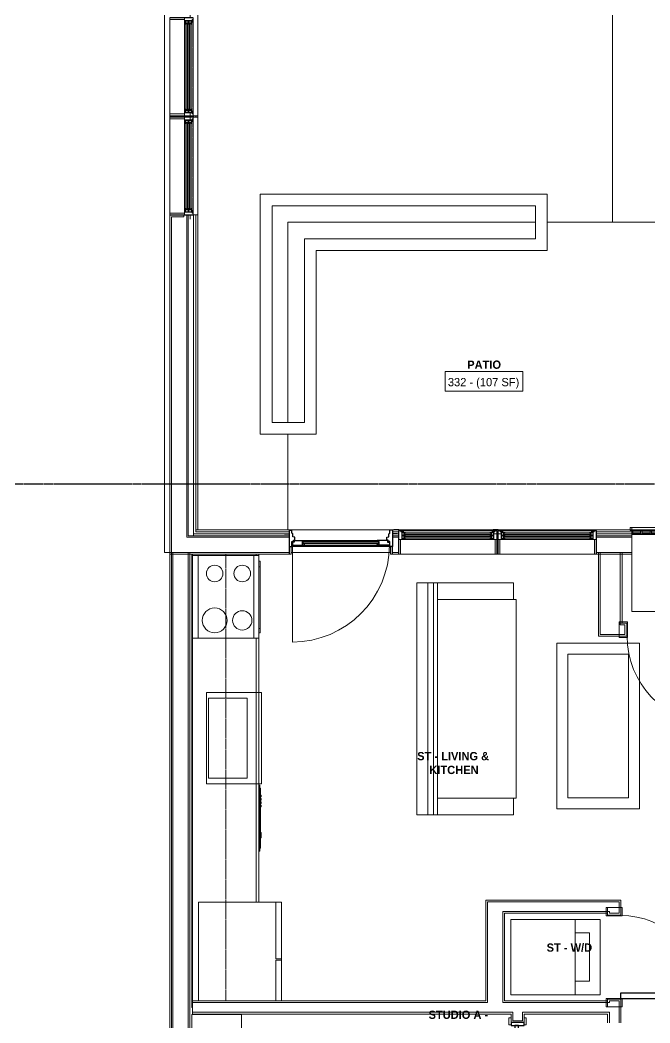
# Model space of a CAD drawing. Header units: inches. Extents: x -4093 to -1777, y 9773 to 12264.
# Drawn here: x -3464.6 to -3236.3, y 10643.9 to 11007.5 of the extents above; entities that cross this region are included whole.
import ezdxf

# ---------------------------------------------------------------- set-up
doc = ezdxf.new("R2010")
doc.units = ezdxf.units.IN
doc.header["$MEASUREMENT"] = 0
doc.linetypes.add('Dash', pattern=[0.25, 0.125, -0.125])
doc.linetypes.add('Grid Line 1_2_', pattern=[0.875, 0.5, -0.125, 0.125, -0.125])
for name, color, linetype, lineweight in [('0-1', 7, 'Continuous', 5), ('0-2', 7, 'Continuous', 9), ('A-AREA-IDEN', 2, 'Continuous', 9), ('A-DETL-GENF', 92, 'Continuous', 18), ('A-DETL-GENF-HDLN', 1, 'Dash', 9), ('A-DOOR-1', 7, 'Continuous', 9), ('A-DOOR-2', 10, 'Continuous', 30), ('A-DOOR-4', 31, 'Continuous', 9), ('A-DOOR-5', 31, 'Continuous', 30), ('A-DOOR-FRAM', 31, 'Continuous', 30), ('A-DOOR-FRAM-1', 10, 'Continuous', 30), ('A-DOOR-FRAM-2', 31, 'Continuous', 9), ('A-DOOR-GLAZ', 31, 'Continuous', 9), ('A-FLOR-1', 7, 'Continuous', 9), ('A-FLOR-2', 192, 'Continuous', 9), ('A-GENM', 5, 'Continuous', 9), ('A-GLAZ', 151, 'Continuous', 18), ('A-GLAZ-1', 151, 'Continuous', 9), ('A-GLAZ-2', 151, 'Continuous', 30), ('A-WALL', 113, 'Continuous', 18), ('A-WALL-1', 7, 'Continuous', 9), ('A-WALL-2', 250, 'Continuous', 18), ('A-WALL-3', 113, 'Continuous', 9), ('I-FURN', 30, 'Continuous', 9), ('I-FURN-1', 7, 'Continuous', 9), ('I-WALL-1', 7, 'Continuous', 9), ('P-SANR-FIXT-1', 7, 'Continuous', 9), ('Q-CASE-1', 7, 'Continuous', 9), ('Q-CASE-HDLN-1', 7, 'Dash', 9), ('Q-SPCQ-1', 7, 'Continuous', 9), ('S-GRID-1', 1, 'Grid Line 1_2_', 30)]:
    doc.layers.add(name, color=color, linetype=linetype, lineweight=lineweight)
doc.styles.add('Century Gothic', font='ufonts.com_century-gothic.ttf', dxfattribs={"height": 3})
doc.styles.add('Century Gothic_B', font='GOTHICB.TTF', dxfattribs={"height": 3})

# ---------------------------------------------------------------- blocks, each defined once
blk = doc.blocks.new('Couch-Both_Arms-Generic - 1-1352606-BACKGROUND - 1ST FLOOR')
at = {"layer": 'I-FURN'}
for p, q in [((-42, 13.5), (42, 13.5)), ((42, 13.5), (-42, 13.5)), ((-42, 13.5), (-42, 10)), ((-42, 11.5), (42, 11.5)), ((42, 10), (42, 13.5)), ((-42, 10), (-42, -17.5)), ((-42, 10), (42, 10)), ((-36, -17.5), (-36, 10)), ((36, 10), (36, -17.5)), ((42, -17.5), (42, 10)), ((-42, -17.5), (-36, -17.5)), ((-36, -17.5), (-36, -18.5)), ((36, -18.5), (36, -17.5)), ((36, -17.5), (42, -17.5)), ((-36, -18.5), (36, -18.5))]:
    blk.add_line(p, q, dxfattribs=at)
at = {"layer": 'I-FURN-1'}
for p, q in [((42, 17.5), (-42, 17.5)), ((-42, 17.5), (-42, 13.5)), ((42, 13.5), (42, 17.5))]:
    blk.add_line(p, q, dxfattribs=at)
blk = doc.blocks.new('Table-Coffee - one-1352608-BACKGROUND - 1ST FLOOR')
at = {"layer": 'I-FURN-1'}
for p, q in [((30.72, 18.75), (-29.28, 18.75)), ((-29.28, 18.75), (-29.28, -11.25)), ((30.72, -11.25), (30.72, 18.75)), ((-25.28, -7.25), (-25.28, 14.75)), ((-25.28, 14.75), (26.72, 14.75)), ((26.72, 14.75), (26.72, -7.25)), ((26.72, -7.25), (-25.28, -7.25)), ((-29.28, -11.25), (30.72, -11.25))]:
    blk.add_line(p, q, dxfattribs=at)
blk = doc.blocks.new('SLIDING - FLUSH - SLIDING - FLUSH - 5-0 x 6-8-3934327-BACKGROUND - 1ST FLOOR')
at = {"layer": 'A-DOOR-1'}
for p, q in [((-30.25, 3), (-32.75, 3)), ((-32.75, 3), (-32.75, 2.25)), ((-32.75, 2.25), (-30.25, 2.25)), ((-30.25, 2.25), (-30.25, 3)), ((30.25, 3), (30.25, 2.25)), ((32.75, 3), (30.25, 3)), ((30.25, 2.25), (32.75, 2.25)), ((32.75, 2.25), (32.75, 3)), ((-30.25, -2.5), (-32.75, -2.5)), ((-32.75, -2.5), (-32.75, -3.25)), ((-32.75, -3.25), (-30.25, -3.25)), ((-30.25, -3.25), (-30.25, -2.5)), ((32.75, -2.5), (30.25, -2.5)), ((30.25, -2.5), (30.25, -3.25)), ((30.25, -3.25), (32.75, -3.25)), ((32.75, -3.25), (32.75, -2.5))]:
    blk.add_line(p, q, dxfattribs=at)
at = {"layer": 'A-DOOR-2'}
for p, q in [((1, 2.25), (-30, 2.25)), ((-30, 2.25), (-30, 0.87)), ((-30, 0.87), (1, 0.87)), ((30, 0.87), (-1, 0.87)), ((-1, 0.87), (-1, -0.5)), ((1, 0.87), (1, 2.25)), ((30, -0.5), (30, 0.87)), ((-1, -0.5), (30, -0.5))]:
    blk.add_line(p, q, dxfattribs=at)
at = {"layer": 'A-DOOR-FRAM-1'}
for p, q in [((-30, 2.25), (-31, 2.25)), ((-31, 2.25), (-31, -2.5)), ((-30, -2.5), (-30, 2.25)), ((31, 2.25), (30, 2.25)), ((30, 2.25), (30, -2.5)), ((31, -2.5), (31, 2.25)), ((-31, -2.5), (-30, -2.5)), ((30, -2.5), (31, -2.5))]:
    blk.add_line(p, q, dxfattribs=at)
blk = doc.blocks.new('SWING - SINGLE - FLUSH - SWING - FLUSH - 2-6 x 6-8 - PASSAGE-4346080-BACKGROUND - 1ST FLOOR')
at = {"layer": 'A-DOOR-1'}
for p, q in [((-15, 2.875), (-18, 2.875)), ((-18, 2.875), (-18, -2.375)), ((-15, -2.375), (-15, 2.875)), ((18, 2.875), (15, 2.875)), ((15, 2.875), (15, -2.375)), ((18, -2.375), (18, 2.875)), ((-18, -2.375), (-15, -2.375)), ((-15, -2.375), (-18, -2.375)), ((-18, -2.375), (-18, -2.875)), ((-18, -2.875), (-15, -2.875)), ((-15, -2.875), (-15, -2.375)), ((15, -2.375), (18, -2.375)), ((18, -2.375), (15, -2.375)), ((15, -2.375), (15, -2.875)), ((15, -2.875), (18, -2.875)), ((18, -2.875), (18, -2.375))]:
    blk.add_line(p, q, dxfattribs=at)
blk.add_arc((15, 2.375), 30.067, 93.81407, 180, dxfattribs=at)
at = {"layer": 'A-DOOR-2'}
for p, q in [((13, 2.375), (13, 32.375)), ((15, 32.375), (13, 32.375)), ((15, 2.375), (15, 32.375)), ((15, 2.375), (13, 2.375))]:
    blk.add_line(p, q, dxfattribs=at)
blk = doc.blocks.new('Stacked Washer and Dryer - 26_x25_ - Private-3627842-BACKGROUND - 1ST FLOOR')
at = {"layer": 'P-SANR-FIXT-1'}
for p, q in [((0, 13.625), (32.4375, 13.625)), ((0, 13.625), (0, -13.625)), ((23.34375, -13.625), (23.34375, 13.625)), ((32.4375, 13.625), (32.4375, -13.625)), ((28.53125, 8.75), (23.34375, 8.75)), ((28.53125, -8.75), (28.53125, 8.75)), ((23.34375, -8.75), (28.53125, -8.75)), ((32.4375, -13.625), (0, -13.625))]:
    blk.add_line(p, q, dxfattribs=at)
blk = doc.blocks.new('Table-Night Stand - 18_ x 18_ x 24_-V30-BACKGROUND - 1ST FLOOR')
at = {"layer": 'I-FURN-1'}
for p, q in [((18.15, 18), (0.15, 18)), ((18.15, 0), (18.15, 18)), ((0.15, 0), (18.15, 0))]:
    blk.add_line(p, q, dxfattribs=at)
blk = doc.blocks.new('OD_CW_Base Cabinet - OD_CW_Base Cabinet-V33-BACKGROUND - 1ST FLOOR')
at = {"layer": 'Q-CASE-1'}
for p, q in [((0.74, 0), (1.24, 0)), ((31.24, 0), (126.94, 0)), ((1.24, -24), (0.74, -24)), ((162.69, -24), (31.24, -24))]:
    blk.add_line(p, q, dxfattribs=at)
blk = doc.blocks.new('OD_CW_Upper Cabinet - OD_CW_Upper Cabinet-4366999-BACKGROUND - 1ST FLOOR')
at = {"layer": 'Q-CASE-HDLN-1'}
for p, q in [((0.74, -24), (0.74, -12)), ((0.74, -12), (162.69, -12)), ((162.69, -12), (162.69, -24)), ((162.69, -24), (0.74, -24))]:
    blk.add_line(p, q, dxfattribs=at)
blk = doc.blocks.new('SWING - SINGLE - FLUSH - SWING - 32_ x 80_ - WITH ACOUSTICAL SEAL-4346081-BACKGROUND - 1ST FLOOR')
at = {"layer": 'A-DOOR-1'}
for p, q in [((-19, 2.37), (-19, 2.87)), ((-19, 2.87), (-16, 2.87)), ((-19, 2.37), (-16, 2.37)), ((-19, -2.88), (-19, 2.37)), ((-16, 2.37), (-19, 2.37)), ((-16, 2.87), (-16, 2.37)), ((-16, 2.37), (-16, -2.88)), ((16, 2.37), (16, 2.87)), ((16, 2.87), (19, 2.87)), ((16, 2.37), (19, 2.37)), ((16, -2.88), (16, 2.37)), ((19, 2.37), (16, 2.37)), ((19, 2.87), (19, 2.37)), ((19, 2.37), (19, -2.88)), ((-16, -2.88), (-19, -2.88)), ((19, -2.88), (16, -2.88))]:
    blk.add_line(p, q, dxfattribs=at)
blk.add_arc((16, -2.38), 32.07, 180, 266.4241, dxfattribs=at)
at = {"layer": 'A-DOOR-2'}
for p, q in [((14, -2.38), (14, -34.38)), ((16, -2.38), (14, -2.38)), ((16, -2.38), (16, -34.38)), ((16, -34.38), (14, -34.38))]:
    blk.add_line(p, q, dxfattribs=at)
blk = doc.blocks.new('Stainless Steel Farmhous Kitchen Sink - Stainless Steel Farmhous Kitchen Sink-2443921-BACKGROUND - 1ST FLOOR')
at = {"layer": 'P-SANR-FIXT-1'}
for p, q in [((0, -2.25), (-33, -2.25)), ((-33, -2.25), (-33, -22.2)), ((-31, -16.96), (-31, -3)), ((-31, -3), (-2, -3)), ((-2, -3), (-2, -16.96)), ((0, -22.2), (0, -2.25)), ((-2, -16.96), (-31, -16.96)), ((-33, -22.2), (0, -22.2))]:
    blk.add_line(p, q, dxfattribs=at)
blk = doc.blocks.new('Refrigerator_-_Side-by-Side_6047 - 36_ X 30_-345559-BACKGROUND - 1ST FLOOR')
at = {"layer": 'Q-SPCQ-1'}
for p, q in [((17.87, 14.42), (-17.88, 14.42)), ((-17.88, 14.42), (-17.88, -15.58)), ((17.87, -15.58), (17.87, 14.42)), ((-17.88, -13.58), (-3.13, -13.58)), ((-17.88, -13.58), (-17.88, -15.58)), ((-3.13, -15.58), (-3.13, -13.58)), ((-2.63, -13.58), (17.87, -13.58)), ((-2.63, -13.58), (-2.63, -15.58)), ((17.87, -15.58), (17.87, -13.58)), ((-17.88, -15.58), (17.87, -15.58)), ((-3.13, -15.58), (-17.88, -15.58)), ((17.87, -15.58), (-2.63, -15.58))]:
    blk.add_line(p, q, dxfattribs=at)
blk = doc.blocks.new('CTR - 1st Phase - Unit Layouts_rvt-1-BACKGROUND - 1ST FLOOR')
at = {"layer": 'A-FLOR-1'}
for p, q in [((-3402.3, 10813.86), (-3402.3, 10649.54)), ((-3366.95, 10814.49), (-3367.07, 10814.49)), ((-3330.32, 10814.49), (-3366.32, 10814.49)), ((-3329.57, 10814.49), (-3329.7, 10814.49)), ((-3402.3, 10649.54), (-3402.05, 10649.54)), ((-3401.86, 10647.16), (-3401.86, 10646.91))]:
    blk.add_line(p, q, dxfattribs=at)
at = {"layer": 'A-WALL-1'}
for p, q in [((-3244.76, 10788.87), (-3246.45, 10788.87)), ((-3244.76, 10784.12), (-3244.76, 10788.87)), ((-3246.45, 10784.12), (-3244.76, 10784.12)), ((-3251.67, 10688.41), (-3295.8, 10688.41)), ((-3295.8, 10688.41), (-3295.8, 10687.79)), ((-3295.8, 10687.79), (-3295.8, 10683.66)), ((-3247.55, 10688.41), (-3251.67, 10688.41)), ((-3246.92, 10688.41), (-3247.55, 10688.41)), ((-3246.92, 10683.04), (-3246.92, 10688.41)), ((-3295.8, 10683.66), (-3295.8, 10651.91)), ((-3289.05, 10683.66), (-3251.67, 10683.66)), ((-3289.05, 10651.91), (-3289.05, 10683.66)), ((-3251.67, 10683.66), (-3251.67, 10683.04)), ((-3251.67, 10683.04), (-3246.92, 10683.04)), ((-3399.86, 10651.91), (-3402.05, 10651.91)), ((-3402.05, 10651.91), (-3402.05, 10647.16)), ((-3295.8, 10651.91), (-3369.86, 10651.91)), ((-3251.67, 10651.91), (-3289.05, 10651.91)), ((-3251.67, 10652.54), (-3251.67, 10651.91)), ((-3246.92, 10652.54), (-3251.67, 10652.54)), ((-3246.92, 10643.92), (-3246.92, 10652.54)), ((-3402.05, 10647.16), (-3289.05, 10647.16)), ((-3289.05, 10647.16), (-3286.67, 10647.16)), ((-3286.67, 10647.16), (-3286.67, 10644.04)), ((-3281.92, 10644.04), (-3281.92, 10647.16)), ((-3281.92, 10647.16), (-3251.67, 10647.16)), ((-3251.67, 10647.16), (-3251.67, 10643.92)), ((-3286.67, 10644.04), (-3281.92, 10644.04))]:
    blk.add_line(p, q, dxfattribs=at)
at = {"layer": 'A-WALL-2'}
for p, q in [((-3254.32, 10784.74), (-3254.32, 10814.49)), ((-3247.07, 10788.24), (-3247.07, 10814.49)), ((-3246.45, 10788.24), (-3247.07, 10788.24)), ((-3245.39, 10788.24), (-3246.45, 10788.24)), ((-3245.39, 10786.49), (-3245.39, 10788.24)), ((-3247.07, 10784.74), (-3254.32, 10784.74)), ((-3246.45, 10784.74), (-3247.07, 10784.74)), ((-3246.45, 10784.74), (-3245.39, 10784.74)), ((-3245.39, 10784.74), (-3245.39, 10786.49)), ((-3295.17, 10687.79), (-3251.67, 10687.79)), ((-3295.17, 10684.29), (-3295.17, 10687.79)), ((-3251.67, 10687.79), (-3251.05, 10687.79)), ((-3251.05, 10687.79), (-3247.55, 10687.79)), ((-3247.55, 10683.66), (-3247.55, 10687.79)), ((-3295.17, 10683.66), (-3295.17, 10684.29)), ((-3295.17, 10683.66), (-3295.17, 10651.91)), ((-3289.67, 10684.29), (-3251.67, 10684.29)), ((-3289.67, 10683.66), (-3289.67, 10684.29)), ((-3289.67, 10683.66), (-3289.67, 10651.91)), ((-3251.67, 10684.29), (-3251.05, 10684.29)), ((-3251.05, 10684.29), (-3251.05, 10683.66)), ((-3251.05, 10683.66), (-3249.3, 10683.66)), ((-3249.3, 10683.66), (-3247.55, 10683.66)), ((-3295.17, 10651.29), (-3402.05, 10651.29)), ((-3295.17, 10651.91), (-3295.17, 10651.29)), ((-3289.67, 10651.91), (-3289.67, 10651.29)), ((-3289.67, 10651.29), (-3289.05, 10651.29)), ((-3251.67, 10651.29), (-3289.05, 10651.29)), ((-3251.05, 10651.29), (-3251.67, 10651.29)), ((-3251.05, 10651.91), (-3251.05, 10651.29)), ((-3249.3, 10651.91), (-3251.05, 10651.91)), ((-3247.55, 10651.91), (-3249.3, 10651.91)), ((-3247.55, 10643.92), (-3247.55, 10651.91)), ((-3289.67, 10647.79), (-3402.05, 10647.79)), ((-3289.67, 10647.79), (-3289.05, 10647.79)), ((-3286.05, 10647.79), (-3289.05, 10647.79)), ((-3286.05, 10647.79), (-3286.05, 10647.16)), ((-3286.05, 10647.16), (-3286.05, 10644.66)), ((-3282.55, 10647.79), (-3282.55, 10647.16)), ((-3251.67, 10647.79), (-3282.55, 10647.79)), ((-3282.55, 10644.66), (-3282.55, 10647.16)), ((-3251.05, 10647.79), (-3251.67, 10647.79)), ((-3251.05, 10647.79), (-3251.05, 10643.92)), ((-3286.05, 10644.66), (-3284.3, 10644.66)), ((-3284.3, 10644.66), (-3282.55, 10644.66))]:
    blk.add_line(p, q, dxfattribs=at)
at = {"layer": 'I-WALL-1'}
for p, q in [((-3254.95, 10814.49), (-3254.95, 10784.12)), ((-3246.45, 10814.49), (-3254.95, 10814.49)), ((-3246.45, 10788.87), (-3246.45, 10814.49)), ((-3254.95, 10784.12), (-3254.32, 10784.12)), ((-3254.32, 10784.12), (-3246.45, 10784.12))]:
    blk.add_line(p, q, dxfattribs=at)
at = {"layer": 'Q-CASE-1'}
for p, q in [((-3402.05, 10813.36), (-3402.05, 10813.86)), ((-3379.05, 10813.86), (-3379.05, 10813.36)), ((-3379.05, 10813.36), (-3379.05, 10813.86)), ((-3378.05, 10813.86), (-3378.05, 10813.36)), ((-3402.05, 10651.91), (-3402.05, 10783.36)), ((-3379.05, 10783.36), (-3379.05, 10687.66)), ((-3379.05, 10687.66), (-3379.05, 10783.36)), ((-3378.05, 10783.36), (-3378.05, 10687.66))]:
    blk.add_line(p, q, dxfattribs=at)
at = {"layer": 'Q-SPCQ-1'}
for p, q in [((-3402.05, 10813.36), (-3400.05, 10813.36)), ((-3402.05, 10783.36), (-3402.05, 10813.36)), ((-3400.05, 10813.36), (-3379.8, 10813.36)), ((-3400.05, 10783.36), (-3400.05, 10813.36)), ((-3379.8, 10783.36), (-3379.8, 10813.36)), ((-3378.05, 10813.36), (-3379.8, 10813.36)), ((-3379.8, 10813.36), (-3379.8, 10783.36)), ((-3378.05, 10813.36), (-3378.05, 10783.36)), ((-3377.55, 10811.36), (-3378.05, 10811.36)), ((-3377.55, 10811.36), (-3377.55, 10809.24)), ((-3377.55, 10809.24), (-3378.05, 10809.24)), ((-3377.55, 10809.24), (-3377.55, 10786.97)), ((-3378.05, 10786.97), (-3377.55, 10786.97)), ((-3378.05, 10785.36), (-3377.55, 10785.36)), ((-3377.55, 10786.97), (-3377.55, 10785.36)), ((-3400.05, 10783.36), (-3402.05, 10783.36)), ((-3379.8, 10783.36), (-3400.05, 10783.36)), ((-3379.8, 10783.36), (-3378.05, 10783.36)), ((-3377.87, 10730.16), (-3378.05, 10730.16)), ((-3377.67, 10729.09), (-3377.67, 10729.97)), ((-3377.67, 10706.36), (-3377.67, 10729.09)), ((-3377.67, 10729.07), (-3377.42, 10729.07)), ((-3377.42, 10729.07), (-3377.42, 10707.26)), ((-3377.17, 10726.45), (-3377.42, 10726.45)), ((-3377.42, 10725.86), (-3377.17, 10725.86)), ((-3377.17, 10726.45), (-3377.17, 10725.86)), ((-3377.17, 10725.27), (-3377.42, 10725.27)), ((-3377.42, 10724.68), (-3377.17, 10724.68)), ((-3377.17, 10724.09), (-3377.42, 10724.09)), ((-3377.42, 10723.5), (-3377.17, 10723.5)), ((-3377.17, 10722.9), (-3377.42, 10722.9)), ((-3377.42, 10722.31), (-3377.17, 10722.31)), ((-3377.17, 10725.27), (-3377.17, 10724.68)), ((-3377.17, 10724.09), (-3377.17, 10723.5)), ((-3377.17, 10722.9), (-3377.17, 10722.31)), ((-3377.17, 10712.96), (-3377.42, 10712.96)), ((-3377.17, 10712.96), (-3377.17, 10711.97)), ((-3377.17, 10711.97), (-3377.17, 10710.99)), ((-3377.42, 10710.99), (-3377.17, 10710.99)), ((-3378.05, 10706.16), (-3377.87, 10706.16)), ((-3377.67, 10707.26), (-3377.42, 10707.26))]:
    blk.add_line(p, q, dxfattribs=at)
for centre, radius, start, end in [((-3394.05, 10806.86), 3, 90, 270), ((-3394.05, 10806.86), 3, 270, 90), ((-3384.05, 10806.86), 3, 90, 270), ((-3384.05, 10806.86), 3, 270, 90), ((-3394.05, 10789.86), 4.5, 90, 270), ((-3394.05, 10789.86), 4.5, 270, 90), ((-3384.05, 10789.86), 3.5, 90, 270), ((-3384.05, 10789.86), 3.5, 270, 90), ((-3378.75, 10729.09), 1.07, 0, 49.1261), ((-3377.87, 10729.97), 0.197, 0, 90), ((-3377.87, 10706.36), 0.197, 270, 0), ((-3377.87, 10706.36), 0.197, 285, 345)]:
    blk.add_arc(centre, radius, start, end, dxfattribs=at)
at = {"layer": '0-2'}
for name, p, rotation in [('OD_CW_Base Cabinet - OD_CW_Base Cabinet-V33-BACKGROUND - 1ST FLOOR', (-3378.05, 10814.6), 270.0000000000028), ('OD_CW_Upper Cabinet - OD_CW_Upper Cabinet-4366999-BACKGROUND - 1ST FLOOR', (-3378.05, 10814.6), 269.9999999999828), ('Couch-Both_Arms-Generic - 1-1352606-BACKGROUND - 1ST FLOOR', (-3303.27, 10761.42), 89.99999999999496), ('Table-Coffee - one-1352608-BACKGROUND - 1ST FLOOR', (-3258.87, 10752.31), 270.0000000000081), ('Stainless Steel Farmhous Kitchen Sink - Stainless Steel Farmhous Kitchen Sink-2443921-BACKGROUND - 1ST FLOOR', (-3399.25, 10763.66), 89.99999999999025), ('Refrigerator_-_Side-by-Side_6047 - 36_ X 30_-345559-BACKGROUND - 1ST FLOOR', (-3385.44, 10669.79), 89.99999999998595), ('SWING - SINGLE - FLUSH - SWING - FLUSH - 2-6 x 6-8 - PASSAGE-4346080-BACKGROUND - 1ST FLOOR', (-3249.3, 10667.79), 269.9999999999704), ('Table-Night Stand - 18_ x 18_ x 24_-V30-BACKGROUND - 1ST FLOOR', (-3384.36, 10628.77), 90.00000000002468), ('SLIDING - FLUSH - SLIDING - FLUSH - 5-0 x 6-8-3934327-BACKGROUND - 1ST FLOOR', (-3284.42, 10613.04), 90.00000000004167)]:
    blk.add_blockref(name, p, dxfattribs=dict(at, rotation=rotation))
for name, p in [('SWING - SINGLE - FLUSH - SWING - 32_ x 80_ - WITH ACOUSTICAL SEAL-4346081-BACKGROUND - 1ST FLOOR', (-3228.51, 10786.49)), ('Stacked Washer and Dryer - 26_x25_ - Private-3627842-BACKGROUND - 1ST FLOOR', (-3286.8, 10667.79))]:
    blk.add_blockref(name, p, dxfattribs=at)
blk = doc.blocks.new('CTR - 1st Phase - Common Walls_rvt-1-BACKGROUND - 1ST FLOOR')
at = {"layer": 'A-WALL-2'}
for p, q in [((-3409.67, 10451.54), (-3409.67, 10814.49)), ((-3409.17, 10452.04), (-3409.17, 10814.49)), ((-3403.67, 10457.54), (-3403.67, 10814.49))]:
    blk.add_line(p, q, dxfattribs=at)
at = {"layer": 'I-WALL-1'}
for p, q in [((-3410.3, 10814.49), (-3410.3, 10450.91)), ((-3403.05, 10814.49), (-3410.3, 10814.49)), ((-3403.05, 10458.16), (-3403.05, 10814.49))]:
    blk.add_line(p, q, dxfattribs=at)
blk = doc.blocks.new('CTR - 1st Phase - Structure_rvt-1-BACKGROUND - 1ST FLOOR')
at = {"layer": 'S-GRID-1'}
blk.add_line((-1777.25, 10839.19), (-4076.95, 10839.19), dxfattribs=at)
blk = doc.blocks.new('Bayer Built Door - VISTAGRANDE FLUSH _RH_ - 37-1_2__ x 81-3_4__ - 1ST FLOOR-3442498-BACKGROUND - 1ST FLOOR')
at = {"layer": 'A-DOOR-4'}
blk.add_line((17.56, 1.16), (17.56, 36.28), dxfattribs=at)
blk.add_arc((17.56, 1.16), 35.12, 90, 180, dxfattribs=at)
at = {"layer": 'A-DOOR-5'}
for p, q in [((-17.56, 0.09), (-17.56, 1.16)), ((-17.56, 1.16), (-13.13, 1.16)), ((-16.95, 0.08), (-17.56, 0.09)), ((-16.95, -0.56), (-16.95, 0.08)), ((-13.87, 1.16), (-13.87, -0.16)), ((-13.87, 1.16), (-13.87, 1.09)), ((-13.87, 1.09), (-13.36, 1.09)), ((-13.13, 0.59), (-13.87, 0.59)), ((-13.36, 1.09), (-13.16, 0.84)), ((-13.16, 0.84), (-13.13, 0.66)), ((13.12, 1.16), (-13.13, 1.16)), ((-13.13, 0.66), (-13.13, 0.59)), ((13.16, 0.84), (13.12, 0.66)), ((13.12, 0.66), (13.12, 0.59)), ((13.12, 0.59), (13.87, 0.59)), ((17.56, 1.16), (13.12, 1.16)), ((13.36, 1.09), (13.16, 0.84)), ((13.87, 1.09), (13.36, 1.09)), ((13.87, 1.16), (13.87, -0.16)), ((13.87, 1.16), (13.87, 1.09)), ((16.95, 0.08), (17.56, 0.09)), ((16.95, -0.56), (16.95, 0.08)), ((17.56, 0.09), (17.56, 1.16)), ((-16.95, -0.56), (-13.13, -0.56)), ((-13.87, -0.16), (-13.13, -0.16)), ((-13.13, -0.25), (-13.16, -0.56)), ((13.12, -0.56), (-13.13, -0.56)), ((-13.13, -0.16), (-13.13, -0.25)), ((13.12, -0.16), (13.12, -0.25)), ((13.87, -0.16), (13.12, -0.16)), ((13.12, -0.25), (13.16, -0.56)), ((16.95, -0.56), (13.12, -0.56))]:
    blk.add_line(p, q, dxfattribs=at)
at = {"layer": 'A-DOOR-FRAM'}
for p, q in [((-18.75, -4.25), (-18.75, 1.62)), ((-18.75, 1.62), (-17.72, 1.62)), ((-18.37, 1.62), (-18.75, 1.62)), ((-18.75, 1.62), (-18.63, 1.62)), ((-18, 1.62), (18, 1.62)), ((-17.72, 1.62), (-17.72, -0.16)), ((17.72, 1.62), (17.72, -0.16)), ((18.75, 1.62), (17.72, 1.62)), ((18.62, 1.62), (18.75, 1.62)), ((18.75, -4.25), (18.75, 1.62)), ((-20.38, -2.94), (-18.75, -2.94)), ((-17.72, -0.16), (-17.14, -0.16)), ((-17.38, -2.89), (-17.72, -3.13)), ((-17.72, -3.13), (-17.72, -4.25)), ((-16.69, -1.73), (-17.38, -1.89)), ((-17.38, -1.89), (-17.38, -2.89)), ((-17.14, -0.16), (-17.14, -0.59)), ((-17.14, -0.59), (-16.69, -0.59)), ((-16.69, -0.59), (-16.69, -1.73)), ((17.14, -0.59), (16.69, -0.59)), ((16.69, -0.59), (16.69, -1.73)), ((16.69, -1.73), (17.38, -1.89)), ((17.14, -0.16), (17.14, -0.59)), ((17.72, -0.16), (17.14, -0.16)), ((17.38, -1.89), (17.38, -2.89)), ((17.38, -2.89), (17.72, -3.13)), ((17.72, -3.13), (17.72, -4.25)), ((20.37, -2.94), (18.75, -2.94)), ((-18.75, -4.25), (-17.72, -4.25)), ((18.75, -4.25), (17.72, -4.25))]:
    blk.add_line(p, q, dxfattribs=at)
at = {"layer": 'A-DOOR-FRAM-2'}
for p, q in [((-18.63, 4.44), (-18, 4.44)), ((-18.63, 1.62), (-18.63, 4.44)), ((-18, 4.44), (-18, 1.62)), ((18, 4.44), (18.62, 4.44)), ((18, 1.62), (18, 4.44)), ((18.62, 4.44), (18.62, 1.62)), ((-18, 1.62), (-18.63, 1.62)), ((18.62, 1.62), (18, 1.62))]:
    blk.add_line(p, q, dxfattribs=at)
at = {"layer": 'A-DOOR-GLAZ'}
for p, q in [((-13.87, 0.44), (-13.13, 0.44)), ((-13.66, 0), (-13.66, 0.44)), ((13.12, 0.59), (-13.13, 0.59)), ((13.12, 0.44), (-13.13, 0.44)), ((13.87, 0.44), (13.12, 0.44)), ((13.66, 0), (13.66, 0.44)), ((-13.13, 0), (-13.87, 0)), ((13.12, 0), (-13.13, 0)), ((13.12, -0.16), (-13.13, -0.16)), ((13.12, 0), (13.87, 0))]:
    blk.add_line(p, q, dxfattribs=at)
blk = doc.blocks.new('Window-Double_Hung-Marvin-Essential - 2-WIDE _TEMP ALL LOW_ ESDH3066-3454281-BACKGROUND - 1ST FLOOR')
at = {"layer": 'A-DETL-GENF'}
for p, q in [((-19.25, 2.36), (-19.25, 2.31)), ((-17.75, 2.36), (-19.25, 2.36)), ((-19.25, 2.31), (-17.9, 2.31)), ((-17.9, 2.31), (-17.9, 2.2)), ((-17.9, 2.2), (-17.75, 2.2)), ((-17.75, 3.41), (-17.16, 3.41)), ((-17.75, 3.41), (-17.75, 0.31)), ((-16.72, 0.31), (-17.75, 0.31)), ((-17.08, 3), (-17.16, 3.41)), ((-17.08, 3), (-16.19, 3)), ((-16.85, 3.37), (-16.85, 3)), ((-16.3, 3.37), (-16.85, 3.37)), ((-16.38, 2.9), (-16.72, 2.9)), ((-16.72, 2.9), (-16.72, 0.31)), ((-15.34, 2.81), (-16.56, 2.81)), ((-16.56, 1.87), (-16.56, 2.81)), ((-16.56, 1.87), (-15.34, 1.87)), ((-15.34, 1.59), (-16.56, 1.59)), ((-16.56, 0.66), (-16.56, 1.59)), ((-16.56, 0.66), (-15.34, 0.66)), ((-16.38, 3), (-16.38, 2.9)), ((-16.3, 3.14), (-16.3, 3.37)), ((-16.18, 3.14), (-16.3, 3.14)), ((-16.19, 3.09), (-16.1, 3.09)), ((-16.19, 3), (-16.19, 3.09)), ((-16.18, 3.34), (-16.1, 3.34)), ((-16.18, 3.34), (-16.18, 3.14)), ((-16.1, 3.09), (-16.1, 3.34)), ((-15.94, 1.99), (-15.94, 2.71)), ((-15.94, 2.71), (-15.28, 2.71)), ((-15.28, 1.99), (-15.94, 1.99)), ((-15.94, 0.77), (-15.94, 1.49)), ((-15.94, 1.49), (-15.28, 1.49)), ((-15.28, 0.77), (-15.94, 0.77)), ((15.84, 2.7), (-15.84, 2.7)), ((-15.84, 2.01), (-15.84, 2.7)), ((15.84, 2.57), (-15.84, 2.57)), ((15.84, 2.13), (-15.84, 2.13)), ((15.84, 2.01), (-15.84, 2.01)), ((15.84, 1.48), (-15.84, 1.48)), ((-15.84, 0.79), (-15.84, 1.48)), ((15.84, 1.35), (-15.84, 1.35)), ((15.84, 0.92), (-15.84, 0.92)), ((15.84, 0.79), (-15.84, 0.79)), ((-15.54, 2.13), (-15.54, 2.57)), ((-15.54, 0.92), (-15.54, 1.35)), ((-15.34, 2.81), (-15.28, 2.75)), ((-15.34, 1.87), (-15.28, 1.94)), ((-15.34, 1.59), (-15.28, 1.53)), ((-15.34, 0.66), (-15.28, 0.72)), ((-15.28, 2.71), (-15.28, 2.75)), ((-15.28, 1.94), (-15.28, 1.99)), ((-15.28, 1.49), (-15.28, 1.53)), ((-15.28, 0.72), (-15.28, 0.77)), ((15.34, 2.81), (15.28, 2.75)), ((15.28, 2.71), (15.28, 2.75)), ((15.94, 2.71), (15.28, 2.71)), ((15.28, 1.94), (15.28, 1.99)), ((15.28, 1.99), (15.94, 1.99)), ((15.34, 1.87), (15.28, 1.94)), ((15.34, 1.59), (15.28, 1.53)), ((15.28, 1.49), (15.28, 1.53)), ((15.94, 1.49), (15.28, 1.49)), ((15.28, 0.72), (15.28, 0.77)), ((15.28, 0.77), (15.94, 0.77)), ((15.34, 0.66), (15.28, 0.72)), ((15.34, 2.81), (16.56, 2.81)), ((16.56, 1.87), (15.34, 1.87)), ((15.34, 1.59), (16.56, 1.59)), ((16.56, 0.66), (15.34, 0.66)), ((15.54, 2.13), (15.54, 2.57)), ((15.54, 0.92), (15.54, 1.35)), ((15.84, 2.01), (15.84, 2.7)), ((15.84, 0.79), (15.84, 1.48)), ((15.94, 1.99), (15.94, 2.71)), ((15.94, 0.77), (15.94, 1.49)), ((16.18, 3.34), (16.1, 3.34)), ((16.1, 3.09), (16.1, 3.34)), ((16.19, 3.09), (16.1, 3.09)), ((16.18, 3.34), (16.18, 3.14)), ((16.18, 3.14), (16.3, 3.14)), ((16.19, 3), (16.19, 3.09)), ((17.08, 3), (16.19, 3)), ((16.3, 3.14), (16.3, 3.37)), ((16.3, 3.37), (16.85, 3.37)), ((16.38, 3), (16.38, 2.9)), ((16.38, 2.9), (16.72, 2.9)), ((16.56, 1.87), (16.56, 2.81)), ((16.56, 0.66), (16.56, 1.59)), ((16.72, 2.9), (16.72, 0.31)), ((16.72, 0.31), (17.75, 0.31)), ((16.85, 3.37), (16.85, 3)), ((17.08, 3), (17.16, 3.41)), ((17.75, 3.41), (17.16, 3.41)), ((17.75, 3.41), (17.75, 0.31)), ((17.75, 2.36), (19.25, 2.36)), ((17.9, 2.2), (17.75, 2.2)), ((17.9, 2.31), (17.9, 2.2)), ((19.25, 2.31), (17.9, 2.31)), ((19.25, 2.36), (19.25, 2.31))]:
    blk.add_line(p, q, dxfattribs=at)
at = {"layer": 'A-DETL-GENF-HDLN'}
blk.add_line((16.1, 3.34), (-16.5, 3.34), dxfattribs=at)
at = {"layer": 'A-GLAZ'}
for p, q in [((-17.13, 0.28), (-17.13, -5.06)), ((17.12, -5.06), (17.12, 0.28)), ((-17.13, -5.06), (-17.75, -5.06)), ((17.12, -5.06), (17.75, -5.06))]:
    blk.add_line(p, q, dxfattribs=at)
at = {"layer": 'A-GLAZ-1'}
for p, q in [((17.75, 3.41), (-17.75, 3.41)), ((-17.75, 0.31), (17.75, 0.31)), ((-17.75, -5.06), (17.75, -5.06))]:
    blk.add_line(p, q, dxfattribs=at)
at = {"layer": 'A-GLAZ-2'}
for p, q in [((-17.75, 3.41), (-17.75, 0.31)), ((-17.75, 0.28), (-17.75, -5.06)), ((17.75, 0.31), (17.75, 3.41)), ((17.75, -5.06), (17.75, 0.28))]:
    blk.add_line(p, q, dxfattribs=at)
blk = doc.blocks.new('Window-Double_Hung-Marvin-Essential - 2-WIDE _TEMP LOW L_ ALL R_ ESDH3066-3454282-BACKGROUND - 1ST FLOOR')
at = {"layer": 'A-DETL-GENF'}
for p, q in [((-19.25, -2.98), (-19.25, -2.94)), ((-19.25, -2.94), (-17.9, -2.94)), ((-17.75, -2.98), (-19.25, -2.98)), ((-17.9, -2.94), (-17.9, -2.83)), ((-17.9, -2.83), (-17.75, -2.83)), ((-16.72, -0.94), (-17.75, -0.94)), ((-17.75, -4.03), (-17.75, -0.94)), ((-17.08, -3.62), (-17.16, -4.03)), ((-17.08, -3.62), (-16.19, -3.62)), ((-16.85, -4), (-16.85, -3.62)), ((-16.72, -3.52), (-16.72, -0.94)), ((-16.38, -3.52), (-16.72, -3.52)), ((-16.56, -1.28), (-15.34, -1.28)), ((-16.56, -1.28), (-16.56, -2.22)), ((-15.34, -2.22), (-16.56, -2.22)), ((-16.56, -2.5), (-15.34, -2.5)), ((-16.56, -2.5), (-16.56, -3.44)), ((-15.34, -3.44), (-16.56, -3.44)), ((-16.38, -3.62), (-16.38, -3.52)), ((-16.19, -3.62), (-16.19, -3.72)), ((-15.28, -1.4), (-15.94, -1.4)), ((-15.94, -1.4), (-15.94, -2.12)), ((-15.94, -2.12), (-15.28, -2.12)), ((-15.28, -2.62), (-15.94, -2.62)), ((-15.94, -2.62), (-15.94, -3.34)), ((-15.94, -3.34), (-15.28, -3.34)), ((15.84, -1.41), (-15.84, -1.41)), ((-15.84, -1.41), (-15.84, -2.1)), ((15.84, -1.54), (-15.84, -1.54)), ((15.84, -1.98), (-15.84, -1.98)), ((15.84, -2.1), (-15.84, -2.1)), ((15.84, -2.63), (-15.84, -2.63)), ((-15.84, -2.63), (-15.84, -3.32)), ((15.84, -2.76), (-15.84, -2.76)), ((15.84, -3.2), (-15.84, -3.2)), ((15.84, -3.32), (-15.84, -3.32)), ((-15.54, -1.54), (-15.54, -1.98)), ((-15.54, -2.76), (-15.54, -3.2)), ((-15.34, -1.28), (-15.28, -1.34)), ((-15.34, -2.22), (-15.28, -2.16)), ((-15.34, -2.5), (-15.28, -2.56)), ((-15.34, -3.44), (-15.28, -3.38)), ((-15.28, -1.34), (-15.28, -1.4)), ((-15.28, -2.12), (-15.28, -2.16)), ((-15.28, -2.56), (-15.28, -2.62)), ((-15.28, -3.34), (-15.28, -3.38)), ((15.34, -1.28), (15.28, -1.34)), ((15.28, -1.34), (15.28, -1.4)), ((15.28, -1.4), (15.94, -1.4)), ((15.28, -2.12), (15.28, -2.16)), ((15.94, -2.12), (15.28, -2.12)), ((15.34, -2.22), (15.28, -2.16)), ((15.34, -2.5), (15.28, -2.56)), ((15.28, -2.56), (15.28, -2.62)), ((15.28, -2.62), (15.94, -2.62)), ((15.28, -3.34), (15.28, -3.38)), ((15.94, -3.34), (15.28, -3.34)), ((15.34, -3.44), (15.28, -3.38)), ((16.56, -1.28), (15.34, -1.28)), ((15.34, -2.22), (16.56, -2.22)), ((16.56, -2.5), (15.34, -2.5)), ((15.34, -3.44), (16.56, -3.44)), ((15.54, -1.54), (15.54, -1.98)), ((15.54, -2.76), (15.54, -3.2)), ((15.84, -1.41), (15.84, -2.1)), ((15.84, -2.63), (15.84, -3.32)), ((15.94, -1.4), (15.94, -2.12)), ((15.94, -2.62), (15.94, -3.34)), ((17.08, -3.62), (16.19, -3.62)), ((16.19, -3.62), (16.19, -3.72)), ((16.38, -3.62), (16.38, -3.52)), ((16.38, -3.52), (16.72, -3.52)), ((16.56, -1.28), (16.56, -2.22)), ((16.56, -2.5), (16.56, -3.44)), ((16.72, -3.52), (16.72, -0.94)), ((16.72, -0.94), (17.75, -0.94)), ((16.85, -4), (16.85, -3.62)), ((17.08, -3.62), (17.16, -4.03)), ((17.75, -4.03), (17.75, -0.94)), ((17.9, -2.83), (17.75, -2.83)), ((17.75, -2.98), (19.25, -2.98)), ((17.9, -2.94), (17.9, -2.83)), ((19.25, -2.94), (17.9, -2.94)), ((19.25, -2.98), (19.25, -2.94)), ((-17.75, -4.03), (-17.16, -4.03)), ((-16.3, -4), (-16.85, -4)), ((-16.18, -3.76), (-16.3, -3.76)), ((-16.3, -3.76), (-16.3, -4)), ((-16.19, -3.72), (-16.1, -3.72)), ((-16.18, -3.97), (-16.18, -3.76)), ((-16.18, -3.97), (-16.1, -3.97)), ((-16.1, -3.72), (-16.1, -3.97)), ((16.19, -3.72), (16.1, -3.72)), ((16.1, -3.72), (16.1, -3.97)), ((16.18, -3.97), (16.1, -3.97)), ((16.18, -3.97), (16.18, -3.76)), ((16.18, -3.76), (16.3, -3.76)), ((16.3, -3.76), (16.3, -4)), ((16.3, -4), (16.85, -4)), ((17.75, -4.03), (17.16, -4.03))]:
    blk.add_line(p, q, dxfattribs=at)
at = {"layer": 'A-DETL-GENF-HDLN'}
blk.add_line((16.1, -3.97), (-16.5, -3.97), dxfattribs=at)
at = {"layer": 'A-GLAZ'}
for p, q in [((-17.13, 4.44), (-17.75, 4.44)), ((-17.13, -0.91), (-17.13, 4.44)), ((17.12, 4.44), (17.75, 4.44)), ((17.12, 4.44), (17.12, -0.91))]:
    blk.add_line(p, q, dxfattribs=at)
at = {"layer": 'A-GLAZ-1'}
for p, q in [((-17.75, 4.44), (17.75, 4.44)), ((-17.75, -0.94), (17.75, -0.94)), ((17.75, -4.03), (-17.75, -4.03)), ((17.75, -4.44), (19.62, -4.44)), ((17.75, -4.5), (17.75, -4.44)), ((19.62, -4.5), (17.75, -4.5)), ((19.62, -4.44), (19.62, -4.5))]:
    blk.add_line(p, q, dxfattribs=at)
at = {"layer": 'A-GLAZ-2'}
for p, q in [((-17.75, -0.91), (-17.75, 4.44)), ((17.75, 4.44), (17.75, -0.91)), ((-17.75, -4.03), (-17.75, -0.94)), ((17.75, -0.94), (17.75, -4.03))]:
    blk.add_line(p, q, dxfattribs=at)
blk = doc.blocks.new('Window-Double_Hung-Marvin-Essential - 2-WIDE _TEMP ALL LOW_ ESDH3066-3454289-BACKGROUND - 1ST FLOOR')
at = {"layer": 'A-DETL-GENF'}
for p, q in [((-19.25, 2.36), (-19.25, 2.31)), ((-17.75, 2.36), (-19.25, 2.36)), ((-19.25, 2.31), (-17.9, 2.31)), ((-17.9, 2.31), (-17.9, 2.2)), ((-17.9, 2.2), (-17.75, 2.2)), ((-17.75, 3.41), (-17.16, 3.41)), ((-17.75, 3.41), (-17.75, 0.31)), ((-16.72, 0.31), (-17.75, 0.31)), ((-17.08, 3), (-17.16, 3.41)), ((-17.08, 3), (-16.19, 3)), ((-16.85, 3.37), (-16.85, 3)), ((-16.3, 3.37), (-16.85, 3.37)), ((-16.38, 2.9), (-16.72, 2.9)), ((-16.72, 2.9), (-16.72, 0.31)), ((-15.34, 2.81), (-16.56, 2.81)), ((-16.56, 1.87), (-16.56, 2.81)), ((-16.56, 1.87), (-15.34, 1.87)), ((-15.34, 1.59), (-16.56, 1.59)), ((-16.56, 0.66), (-16.56, 1.59)), ((-16.56, 0.66), (-15.34, 0.66)), ((-16.38, 3), (-16.38, 2.9)), ((-16.3, 3.14), (-16.3, 3.37)), ((-16.18, 3.14), (-16.3, 3.14)), ((-16.19, 3.09), (-16.1, 3.09)), ((-16.19, 3), (-16.19, 3.09)), ((-16.18, 3.34), (-16.1, 3.34)), ((-16.18, 3.34), (-16.18, 3.14)), ((-16.1, 3.09), (-16.1, 3.34)), ((-15.94, 1.99), (-15.94, 2.71)), ((-15.94, 2.71), (-15.28, 2.71)), ((-15.28, 1.99), (-15.94, 1.99)), ((-15.94, 0.77), (-15.94, 1.49)), ((-15.94, 1.49), (-15.28, 1.49)), ((-15.28, 0.77), (-15.94, 0.77)), ((15.84, 2.7), (-15.84, 2.7)), ((-15.84, 2.01), (-15.84, 2.7)), ((15.84, 2.57), (-15.84, 2.57)), ((15.84, 2.13), (-15.84, 2.13)), ((15.84, 2.01), (-15.84, 2.01)), ((15.84, 1.48), (-15.84, 1.48)), ((-15.84, 0.79), (-15.84, 1.48)), ((15.84, 1.35), (-15.84, 1.35)), ((15.84, 0.92), (-15.84, 0.92)), ((15.84, 0.79), (-15.84, 0.79)), ((-15.54, 2.13), (-15.54, 2.57)), ((-15.54, 0.92), (-15.54, 1.35)), ((-15.34, 2.81), (-15.28, 2.75)), ((-15.34, 1.87), (-15.28, 1.94)), ((-15.34, 1.59), (-15.28, 1.53)), ((-15.34, 0.66), (-15.28, 0.72)), ((-15.28, 2.71), (-15.28, 2.75)), ((-15.28, 1.94), (-15.28, 1.99)), ((-15.28, 1.49), (-15.28, 1.53)), ((-15.28, 0.72), (-15.28, 0.77)), ((15.34, 2.81), (15.28, 2.75)), ((15.28, 2.71), (15.28, 2.75)), ((15.94, 2.71), (15.28, 2.71)), ((15.28, 1.94), (15.28, 1.99)), ((15.28, 1.99), (15.94, 1.99)), ((15.34, 1.87), (15.28, 1.94)), ((15.34, 1.59), (15.28, 1.53)), ((15.28, 1.49), (15.28, 1.53)), ((15.94, 1.49), (15.28, 1.49)), ((15.28, 0.72), (15.28, 0.77)), ((15.28, 0.77), (15.94, 0.77)), ((15.34, 0.66), (15.28, 0.72)), ((15.34, 2.81), (16.56, 2.81)), ((16.56, 1.87), (15.34, 1.87)), ((15.34, 1.59), (16.56, 1.59)), ((16.56, 0.66), (15.34, 0.66)), ((15.54, 2.13), (15.54, 2.57)), ((15.54, 0.92), (15.54, 1.35)), ((15.84, 2.01), (15.84, 2.7)), ((15.84, 0.79), (15.84, 1.48)), ((15.94, 1.99), (15.94, 2.71)), ((15.94, 0.77), (15.94, 1.49)), ((16.18, 3.34), (16.1, 3.34)), ((16.1, 3.09), (16.1, 3.34)), ((16.19, 3.09), (16.1, 3.09)), ((16.18, 3.34), (16.18, 3.14)), ((16.18, 3.14), (16.3, 3.14)), ((16.19, 3), (16.19, 3.09)), ((17.08, 3), (16.19, 3)), ((16.3, 3.14), (16.3, 3.37)), ((16.3, 3.37), (16.85, 3.37)), ((16.38, 3), (16.38, 2.9)), ((16.38, 2.9), (16.72, 2.9)), ((16.56, 1.87), (16.56, 2.81)), ((16.56, 0.66), (16.56, 1.59)), ((16.72, 2.9), (16.72, 0.31)), ((16.72, 0.31), (17.75, 0.31)), ((16.85, 3.37), (16.85, 3)), ((17.08, 3), (17.16, 3.41)), ((17.75, 3.41), (17.16, 3.41)), ((17.75, 3.41), (17.75, 0.31)), ((17.75, 2.36), (19.25, 2.36)), ((17.9, 2.2), (17.75, 2.2)), ((17.9, 2.31), (17.9, 2.2)), ((19.25, 2.31), (17.9, 2.31)), ((19.25, 2.36), (19.25, 2.31))]:
    blk.add_line(p, q, dxfattribs=at)
at = {"layer": 'A-DETL-GENF-HDLN'}
blk.add_line((16.1, 3.34), (-16.5, 3.34), dxfattribs=at)
at = {"layer": 'A-GLAZ'}
for p, q in [((-17.13, 0.28), (-17.13, -5.06)), ((17.12, -5.06), (17.12, 0.28)), ((-17.13, -5.06), (-17.75, -5.06)), ((17.12, -5.06), (17.75, -5.06))]:
    blk.add_line(p, q, dxfattribs=at)
at = {"layer": 'A-GLAZ-1'}
for p, q in [((20.21, 5.12), (17.75, 5.12)), ((17.75, 5.12), (17.75, 5.06)), ((17.75, 5.06), (20.21, 5.06)), ((20.21, 5.06), (20.21, 5.12)), ((17.75, 3.41), (-17.75, 3.41)), ((-17.75, 0.31), (17.75, 0.31)), ((-17.75, -5.06), (17.75, -5.06))]:
    blk.add_line(p, q, dxfattribs=at)
at = {"layer": 'A-GLAZ-2'}
for p, q in [((-17.75, 3.41), (-17.75, 0.31)), ((-17.75, 0.28), (-17.75, -5.06)), ((17.75, 0.31), (17.75, 3.41)), ((17.75, -5.06), (17.75, 0.28))]:
    blk.add_line(p, q, dxfattribs=at)
blk = doc.blocks.new('V-Series_EWC4_SPVU_RFA_2015 - 1ST FLOOR-2484708-BACKGROUND - 1ST FLOOR')
at = {"layer": 'A-GENM'}
for p, q in [((-3126.69, 12090.69), (-3127.25, 12090.69)), ((-3127.25, 12090.69), (-3127.25, 12089.69)), ((-3127.25, 12089.69), (-3126.69, 12089.69)), ((-3098.81, 12090.69), (-3126.69, 12090.69)), ((-3126.69, 12090.69), (-3126.69, 12089.69)), ((-3126.69, 12089.69), (-3126.69, 12090.69)), ((-3126.69, 12089.69), (-3098.81, 12089.69)), ((-3126.69, 12089.69), (-3126.69, 12060.25)), ((-3126.25, 12089.69), (-3126.69, 12089.69)), ((-3126.25, 12088.69), (-3126.25, 12089.69)), ((-3122.95, 12089.69), (-3123.45, 12089.69)), ((-3123.45, 12089.69), (-3123.45, 12088.69)), ((-3122.95, 12088.69), (-3122.95, 12089.69)), ((-3119.47, 12089.69), (-3119.97, 12089.69)), ((-3119.97, 12089.69), (-3119.97, 12088.69)), ((-3119.47, 12088.69), (-3119.47, 12089.69)), ((-3115.98, 12089.69), (-3116.48, 12089.69)), ((-3116.48, 12089.69), (-3116.48, 12088.69)), ((-3115.98, 12088.69), (-3115.98, 12089.69)), ((-3112.5, 12089.69), (-3113, 12089.69)), ((-3113, 12089.69), (-3113, 12088.69)), ((-3112.5, 12088.69), (-3112.5, 12089.69)), ((-3109.01, 12089.69), (-3109.51, 12089.69)), ((-3109.51, 12089.69), (-3109.51, 12088.69)), ((-3109.01, 12088.69), (-3109.01, 12089.69)), ((-3105.53, 12089.69), (-3106.03, 12089.69)), ((-3106.03, 12089.69), (-3106.03, 12088.69)), ((-3105.53, 12088.69), (-3105.53, 12089.69)), ((-3102.05, 12089.69), (-3102.55, 12089.69)), ((-3102.55, 12089.69), (-3102.55, 12088.69)), ((-3102.05, 12088.69), (-3102.05, 12089.69)), ((-3098.81, 12089.69), (-3099.25, 12089.69)), ((-3099.25, 12089.69), (-3099.25, 12088.69)), ((-3098.81, 12089.69), (-3098.81, 12090.69)), ((-3098.25, 12090.69), (-3098.81, 12090.69)), ((-3098.81, 12090.69), (-3098.81, 12089.69)), ((-3098.81, 12089.69), (-3098.25, 12089.69)), ((-3098.81, 12060.25), (-3098.81, 12089.69)), ((-3098.25, 12089.69), (-3098.25, 12090.69)), ((-3123.45, 12088.69), (-3126.25, 12088.69)), ((-3119.97, 12088.69), (-3122.95, 12088.69)), ((-3116.48, 12088.69), (-3119.47, 12088.69)), ((-3113, 12088.69), (-3115.98, 12088.69)), ((-3109.51, 12088.69), (-3112.5, 12088.69)), ((-3106.03, 12088.69), (-3109.01, 12088.69)), ((-3102.55, 12088.69), (-3105.53, 12088.69)), ((-3099.25, 12088.69), (-3102.05, 12088.69)), ((-3126.69, 12060.25), (-3098.81, 12060.25))]:
    blk.add_line(p, q, dxfattribs=at)

msp = doc.modelspace()

# ---------------------------------------------------------------- linework, layer by layer
at = {"layer": 'A-AREA-IDEN', "flags": 128}
msp.add_lwpolyline([(-3310.55, 10880.08), (-3282.38, 10880.08), (-3282.38, 10872.91), (-3310.55, 10872.91)], close=True, dxfattribs=at)
at = {"layer": 'A-FLOR-2'}
for p, q in [((-3412.17, 10814.49), (-3412.17, 11122)), ((-3249.92, 11049.29), (-3249.92, 10934.19)), ((-3277.77, 10934.19), (-3367.52, 10934.19)), ((-3367.52, 10934.19), (-3367.52, 10861.64)), ((-3213.92, 10934.19), (-3273.52, 10934.19)), ((-3367.52, 10857.39), (-3367.52, 10822.74)), ((-3367.07, 10822.74), (-3329.57, 10822.74)), ((-3410.3, 10814.49), (-3412.17, 10814.49))]:
    msp.add_line(p, q, dxfattribs=at)
at = {"layer": 'A-WALL'}
for p, q in [((-3405.24, 10972.34), (-3405.24, 10972.84)), ((-3404.17, 10972.34), (-3404.17, 10972.84)), ((-3403.67, 10972.34), (-3403.67, 10972.84)), ((-3401.67, 10972.34), (-3401.67, 10972.84)), ((-3400.92, 10972.34), (-3400.92, 10972.84)), ((-3405.24, 10936.21), (-3405.24, 10936.84)), ((-3404.17, 10819.99), (-3404.17, 10936.84)), ((-3403.67, 10820.49), (-3403.67, 10936.84)), ((-3401.67, 10820.49), (-3401.67, 10936.84)), ((-3400.92, 10821.99), (-3400.92, 10936.84)), ((-3409.67, 10936.21), (-3409.67, 10814.49)), ((-3405.24, 10936.21), (-3409.67, 10936.21)), ((-3403.67, 10820.49), (-3367.07, 10820.49)), ((-3401.67, 10821.24), (-3367.07, 10821.24)), ((-3400.17, 10822.74), (-3400.92, 10822.74)), ((-3400.92, 10821.99), (-3367.07, 10821.99)), ((-3329.57, 10821.99), (-3327.32, 10821.99)), ((-3329.57, 10821.24), (-3327.32, 10821.24)), ((-3329.57, 10820.49), (-3327.32, 10820.49)), ((-3291.82, 10821.99), (-3291.32, 10821.99)), ((-3291.82, 10821.24), (-3291.32, 10821.24)), ((-3291.82, 10820.49), (-3291.32, 10820.49)), ((-3255.82, 10821.99), (-3172.02, 10821.99)), ((-3255.82, 10821.24), (-3172.02, 10821.24)), ((-3255.82, 10820.49), (-3242.95, 10820.49)), ((-3404.17, 10819.99), (-3367.07, 10819.99)), ((-3329.57, 10819.99), (-3327.32, 10819.99)), ((-3291.82, 10819.99), (-3291.32, 10819.99)), ((-3255.82, 10819.99), (-3242.95, 10819.99)), ((-3409.67, 10814.49), (-3367.07, 10814.49)), ((-3329.57, 10814.49), (-3327.32, 10814.49)), ((-3291.82, 10814.49), (-3291.32, 10814.49)), ((-3255.82, 10814.49), (-3242.95, 10814.49))]:
    msp.add_line(p, q, dxfattribs=at)
at = {"layer": 'A-WALL-3'}
for p, q in [((-3400.17, 10972.84), (-3400.17, 11164.59)), ((-3410.3, 10972.84), (-3410.3, 10972.34)), ((-3404.92, 10972.84), (-3404.95, 10972.84)), ((-3404.95, 10972.34), (-3404.92, 10972.34)), ((-3400.17, 10972.84), (-3401.83, 10972.84)), ((-3401.83, 10972.34), (-3400.17, 10972.34)), ((-3400.17, 10822.74), (-3400.17, 10970.38)), ((-3377.52, 10944.44), (-3273.52, 10944.44)), ((-3377.52, 10857.39), (-3377.52, 10944.44)), ((-3273.52, 10944.44), (-3273.52, 10923.94)), ((-3410.3, 10936.84), (-3410.3, 10813.86)), ((-3404.92, 10936.84), (-3404.95, 10936.84)), ((-3400.17, 10936.84), (-3401.83, 10936.84)), ((-3277.77, 10940.19), (-3373.27, 10940.19)), ((-3373.27, 10940.19), (-3373.27, 10861.64)), ((-3277.77, 10928.19), (-3277.77, 10940.19)), ((-3361.52, 10928.19), (-3277.77, 10928.19)), ((-3361.52, 10861.64), (-3361.52, 10928.19)), ((-3273.52, 10923.94), (-3357.27, 10923.94)), ((-3357.27, 10923.94), (-3357.27, 10857.39)), ((-3373.27, 10861.64), (-3361.52, 10861.64)), ((-3357.27, 10857.39), (-3377.52, 10857.39)), ((-3367.07, 10822.74), (-3400.17, 10822.74)), ((-3367.07, 10813.86), (-3367.07, 10822.74)), ((-3329.2, 10822.74), (-3329.57, 10822.74)), ((-3329.57, 10822.74), (-3329.57, 10813.86)), ((-3327.32, 10822.33), (-3327.32, 10822.74)), ((-3327.32, 10822.74), (-3293.2, 10822.74)), ((-3291.82, 10822.74), (-3291.82, 10822.33)), ((-3136.52, 10822.74), (-3291.32, 10822.74)), ((-3291.32, 10822.33), (-3291.32, 10822.74)), ((-3255.82, 10822.74), (-3255.82, 10822.33)), ((-3242.95, 10813.86), (-3242.95, 10820.99)), ((-3242.95, 10820.99), (-3215.07, 10820.99)), ((-3327.32, 10819.21), (-3327.32, 10819.24)), ((-3291.82, 10819.24), (-3291.82, 10819.21)), ((-3291.32, 10819.21), (-3291.32, 10819.24)), ((-3255.82, 10819.24), (-3255.82, 10819.21)), ((-3410.3, 10813.86), (-3367.07, 10813.86)), ((-3329.57, 10813.86), (-3327.32, 10813.86)), ((-3291.82, 10813.86), (-3291.32, 10813.86)), ((-3255.82, 10813.86), (-3242.95, 10813.86))]:
    msp.add_line(p, q, dxfattribs=at)

# ---------------------------------------------------------------- block references
at = {"layer": '0-1'}
for name in ['CTR - 1st Phase - Structure_rvt-1-BACKGROUND - 1ST FLOOR', 'CTR - 1st Phase - Common Walls_rvt-1-BACKGROUND - 1ST FLOOR', 'CTR - 1st Phase - Unit Layouts_rvt-1-BACKGROUND - 1ST FLOOR']:
    msp.add_blockref(name, (0, 0), dxfattribs=at)
at = {"layer": 'A-DOOR-4', "rotation": 180}
msp.add_blockref('Bayer Built Door - VISTAGRANDE FLUSH _RH_ - 37-1_2__ x 81-3_4__ - 1ST FLOOR-3442498-BACKGROUND - 1ST FLOOR', (-3348.32, 10818.3), dxfattribs=at)
at = {"layer": 'A-GENM'}
msp.add_blockref('V-Series_EWC4_SPVU_RFA_2015 - 1ST FLOOR-2484708-BACKGROUND - 1ST FLOOR', (-116.26, -1267.2), dxfattribs=at)
at = {"layer": 'A-GLAZ-1'}
for name, p, rotation in [('Window-Double_Hung-Marvin-Essential - 2-WIDE _TEMP ALL LOW_ ESDH3066-3454289-BACKGROUND - 1ST FLOOR', (-3405.24, 10990.59), 269.9999999999994), ('Window-Double_Hung-Marvin-Essential - 2-WIDE _TEMP ALL LOW_ ESDH3066-3454281-BACKGROUND - 1ST FLOOR', (-3405.24, 10954.59), 269.9999999999994), ('Window-Double_Hung-Marvin-Essential - 2-WIDE _TEMP LOW L_ ALL R_ ESDH3066-3454282-BACKGROUND - 1ST FLOOR', (-3309.57, 10818.3), 180), ('Window-Double_Hung-Marvin-Essential - 2-WIDE _TEMP LOW L_ ALL R_ ESDH3066-3454282-BACKGROUND - 1ST FLOOR', (-3273.57, 10818.3), 180)]:
    msp.add_blockref(name, p, dxfattribs=dict(at, rotation=rotation))

# ---------------------------------------------------------------- texts
at = {"layer": 'A-AREA-IDEN', "char_height": 3, "attachment_point": 1}
for s, insert, width, style in [('PATIO', (-3302.55, 10884.07), 14.645, 'Century Gothic_B'), ('332 - (107 SF)', (-3309.55, 10877.74), 31.613, 'Century Gothic'), ('ST - LIVING &', (-3320.67, 10742.15), 31.613, 'Century Gothic_B'), ('KITCHEN', (-3316.25, 10737.15), 20.907, 'Century Gothic_B'), ('ST - W/D', (-3273.77, 10672.74), 20.402, 'Century Gothic_B'), ('STUDIO A -', (-3316.55, 10648.39), 26.361, 'Century Gothic_B')]:
    msp.add_mtext(s, dxfattribs=dict(at, insert=insert, width=width, style=style))

doc.saveas('drawing.dxf')
